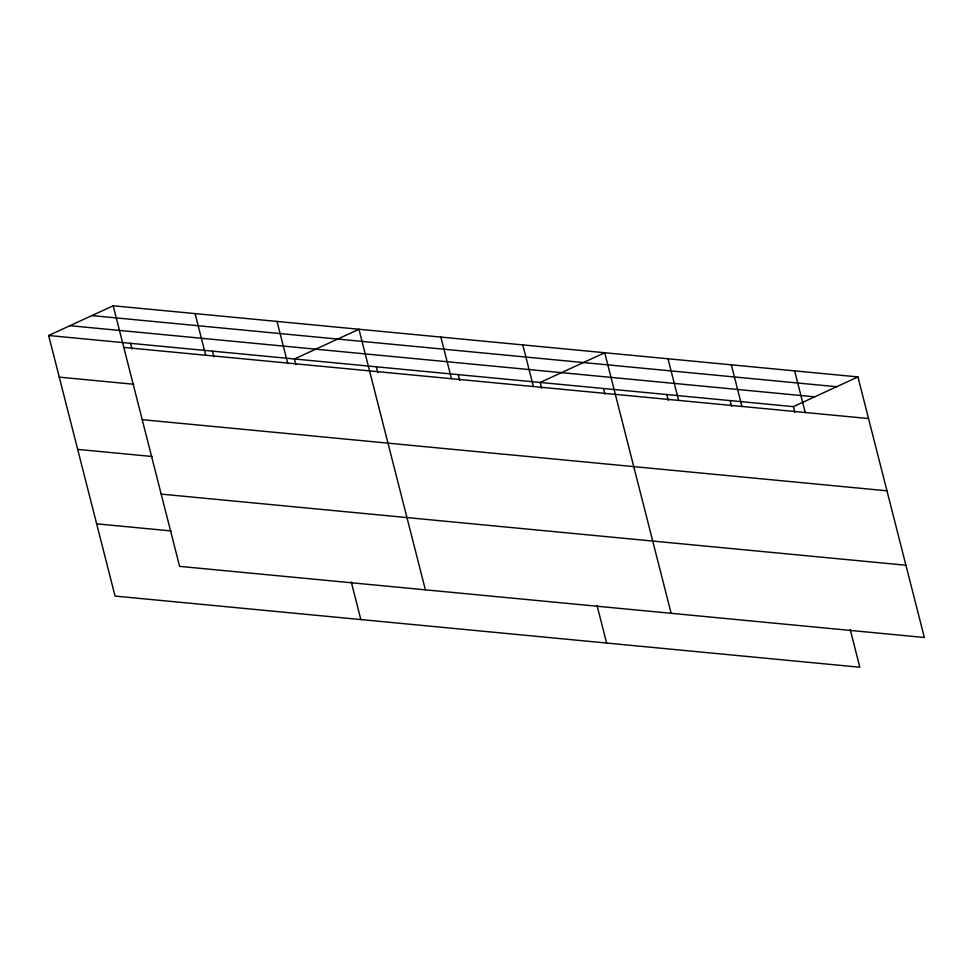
<?xml version="1.0" encoding="UTF-8"?>
<svg xmlns="http://www.w3.org/2000/svg" width="973" height="973" viewBox="0 0 973 973"><rect width="100%" height="100%" fill="white"/><g stroke="black" fill="none" stroke-linecap="round" stroke-linejoin="round"><path stroke-width="1.46" d="M850.244 629.64L859.816 667.223L115.069 596.084L48.65 335.503L113.184 305.777L857.931 376.916L924.35 637.497L179.604 566.359L113.184 305.777M48.65 335.503L793.396 406.641L857.931 376.916M91.888 315.593L836.634 386.731M69.947 325.7L814.693 396.838M123.79 347.41L868.536 418.548M59.256 377.135L133.739 384.25M142.204 419.667L886.962 490.806M77.682 449.38L152.153 456.495M161.177 494.102L905.936 565.24M96.655 523.827L171.126 530.942M794.625 370.871L805.243 412.503M793.396 406.641L794.868 412.382M731.319 364.826L741.937 406.459M730.091 400.596L731.562 406.337M668.013 358.782L678.631 400.414M666.797 394.551L668.256 400.292M671.139 613.306L604.72 352.737L540.185 382.45L541.645 388.203M603.491 388.507L604.951 394.247M597.033 605.461L606.605 643.031M522.793 344.904L533.399 386.536M458.259 374.629L459.73 380.37M440.866 337.084L451.484 378.716M376.344 366.809L377.804 372.55M425.371 589.833L358.952 329.263L294.418 358.976L295.877 364.717M351.265 581.988L360.837 619.558M277.025 321.431L287.631 363.063M212.491 351.156L213.963 356.896M195.099 313.61L205.717 355.23M130.577 343.335L132.036 349.076"/></g></svg>
